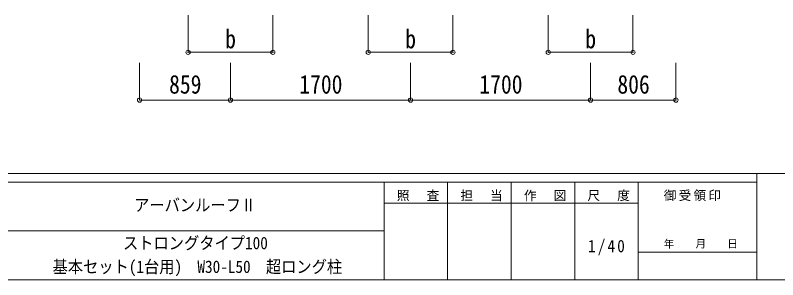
# Model space of a CAD drawing. Units: millimetres at full size, sheet at 1:40. Extents: x -11243 to 11243, y -7760 to 7760.
# Drawn here: x 119 to 7318, y -7760 to -5268 of the extents above; entities that cross this region are included whole.
import ezdxf
from ezdxf.enums import TextEntityAlignment as Align

# ---------------------------------------------------------------- set-up
doc = ezdxf.new("R2010")
doc.units = ezdxf.units.MM
doc.header["$LTSCALE"] = 40
doc.header["$PDMODE"] = 32
doc.header["$PDSIZE"] = 40
for name, color, linetype, lineweight in [('0-3_ELV2', 7, 'Continuous', 9), ('0-6_OTH_LINE', 6, 'Continuous', 9), ('F-0_240', 7, 'Continuous', 9)]:
    doc.layers.add(name, color=color, linetype=linetype, lineweight=lineweight)
doc.styles.add('ＭＳ ゴシック', font='')
doc.styles.get('ＭＳ ゴシック').set_extended_font_data('MS Gothic')

msp = doc.modelspace()

# ---------------------------------------------------------------- linework, layer by layer
at = {"layer": '0-3_ELV2', "color": 6}
for p, q in [((1751.31, -5617.22), (1751.31, -5268.22)), ((2551.31, -5617.22), (2551.31, -5268.22)), ((3451.31, -5617.22), (3451.31, -5268.22)), ((4251.31, -5617.22), (4251.31, -5268.22)), ((5151.31, -5617.22), (5151.31, -5268.22)), ((5951.31, -5617.22), (5951.31, -5268.22)), ((1751.31, -5617.22), (2551.31, -5617.22)), ((3451.31, -5617.22), (4251.31, -5617.22)), ((5151.31, -5617.22), (5951.31, -5617.22)), ((1292.47, -6067.22), (1292.47, -5717.22)), ((2151.31, -6067.22), (2151.31, -5717.22)), ((3851.31, -6067.22), (3851.31, -5717.22)), ((5551.31, -6067.22), (5551.31, -5717.22)), ((6357.01, -6067.22), (6357.01, -5717.22))]:
    msp.add_line(p, q, dxfattribs=at)
for p in [(1751.31, -5617.22), (2551.31, -5617.22), (3451.31, -5617.22), (4251.31, -5617.22), (5151.31, -5617.22), (5951.31, -5617.22), (1292.47, -6067.22), (2151.31, -6067.22), (3851.31, -6067.22), (5551.31, -6067.22), (6357.01, -6067.22)]:
    msp.add_point(p, dxfattribs=at)
at = {"layer": '0-6_OTH_LINE'}
for p, q in [((1292.47, -6067.22), (2151.31, -6067.22)), ((2151.31, -6067.22), (3851.31, -6067.22)), ((3851.31, -6067.22), (5551.31, -6067.22)), ((5551.31, -6067.22), (6357.01, -6067.22))]:
    msp.add_line(p, q, dxfattribs=at)
at = {"layer": 'F-0_240', "color": 5}
for p, q in [((-11242.74, -6760), (10677.26, -6760)), ((7121.58, -6760), (7121.58, -7760)), ((-11242.74, -6840), (7121.58, -6840)), ((3601.58, -6840), (3601.58, -7760)), ((4201.58, -6840), (4201.58, -7760)), ((4801.58, -6840), (4801.58, -7760)), ((5401.58, -6840), (5401.58, -7760)), ((6001.58, -6840), (6001.58, -7760)), ((3601.58, -7040), (6001.58, -7040)), ((-4598.42, -7300), (3601.58, -7300)), ((6001.58, -7500), (7121.58, -7500)), ((-11242.74, -7760), (10677.26, -7760))]:
    msp.add_line(p, q, dxfattribs=at)

# ---------------------------------------------------------------- texts
at = {"layer": '0-3_ELV2', "style": 'ＭＳ ゴシック', "width": 0.85}
for s, p in [('b', (2101.31, -5632.22)), ('b', (3801.31, -5632.22)), ('b', (5501.31, -5632.22)), ('859', (1571.89, -6059.22)), ('1700', (2801.31, -6059.22)), ('1700', (4501.31, -6059.22)), ('806', (5804.16, -6059.22))]:
    msp.add_text(s, height=176, dxfattribs=at).set_placement(p, align=Align.BOTTOM_LEFT)
at = {"layer": 'F-0_240', "style": 'ＭＳ ゴシック', "width": 0.9}
for s, p in [('アーバンルーフⅡ', (1241.58, -7150)), ('ストロングタイプ100', (1136.58, -7507.84)), ('基本セット(1台用)\u3000W30-L50\u3000超ロング柱', (471.58, -7731.34))]:
    msp.add_text(s, height=117.3, dxfattribs=at).set_placement(p, align=Align.BOTTOM_LEFT)
at = {"layer": 'F-0_240', "style": 'ＭＳ ゴシック'}
msp.add_text('年\u3000\u3000月\u3000\u3000日', height=73.31, dxfattribs=at).set_placement((6241.58, -7480), align=Align.BOTTOM_LEFT)
at = {"layer": 'F-0_240', "attachment_point": 7, "style": 'ＭＳ ゴシック'}
for s, insert, char_height in [('\\T1.17;照\u3000査', (3721.58, -7020), 87.98), ('\\T1.17;担\u3000当', (4321.58, -7020), 87.98), ('\\T1.17;作\u3000図', (4921.58, -7020), 87.98), ('\\T1.17;尺\u3000度', (5521.58, -7020), 87.98), ('\\T1.17;御受領印', (6241.58, -7020), 87.98), ('\\T1.28;\\W0.9;1/40', (5526.58, -7530), 117.3)]:
    msp.add_mtext(s, dxfattribs=dict(at, insert=insert, char_height=char_height))

doc.saveas('drawing.dxf')
